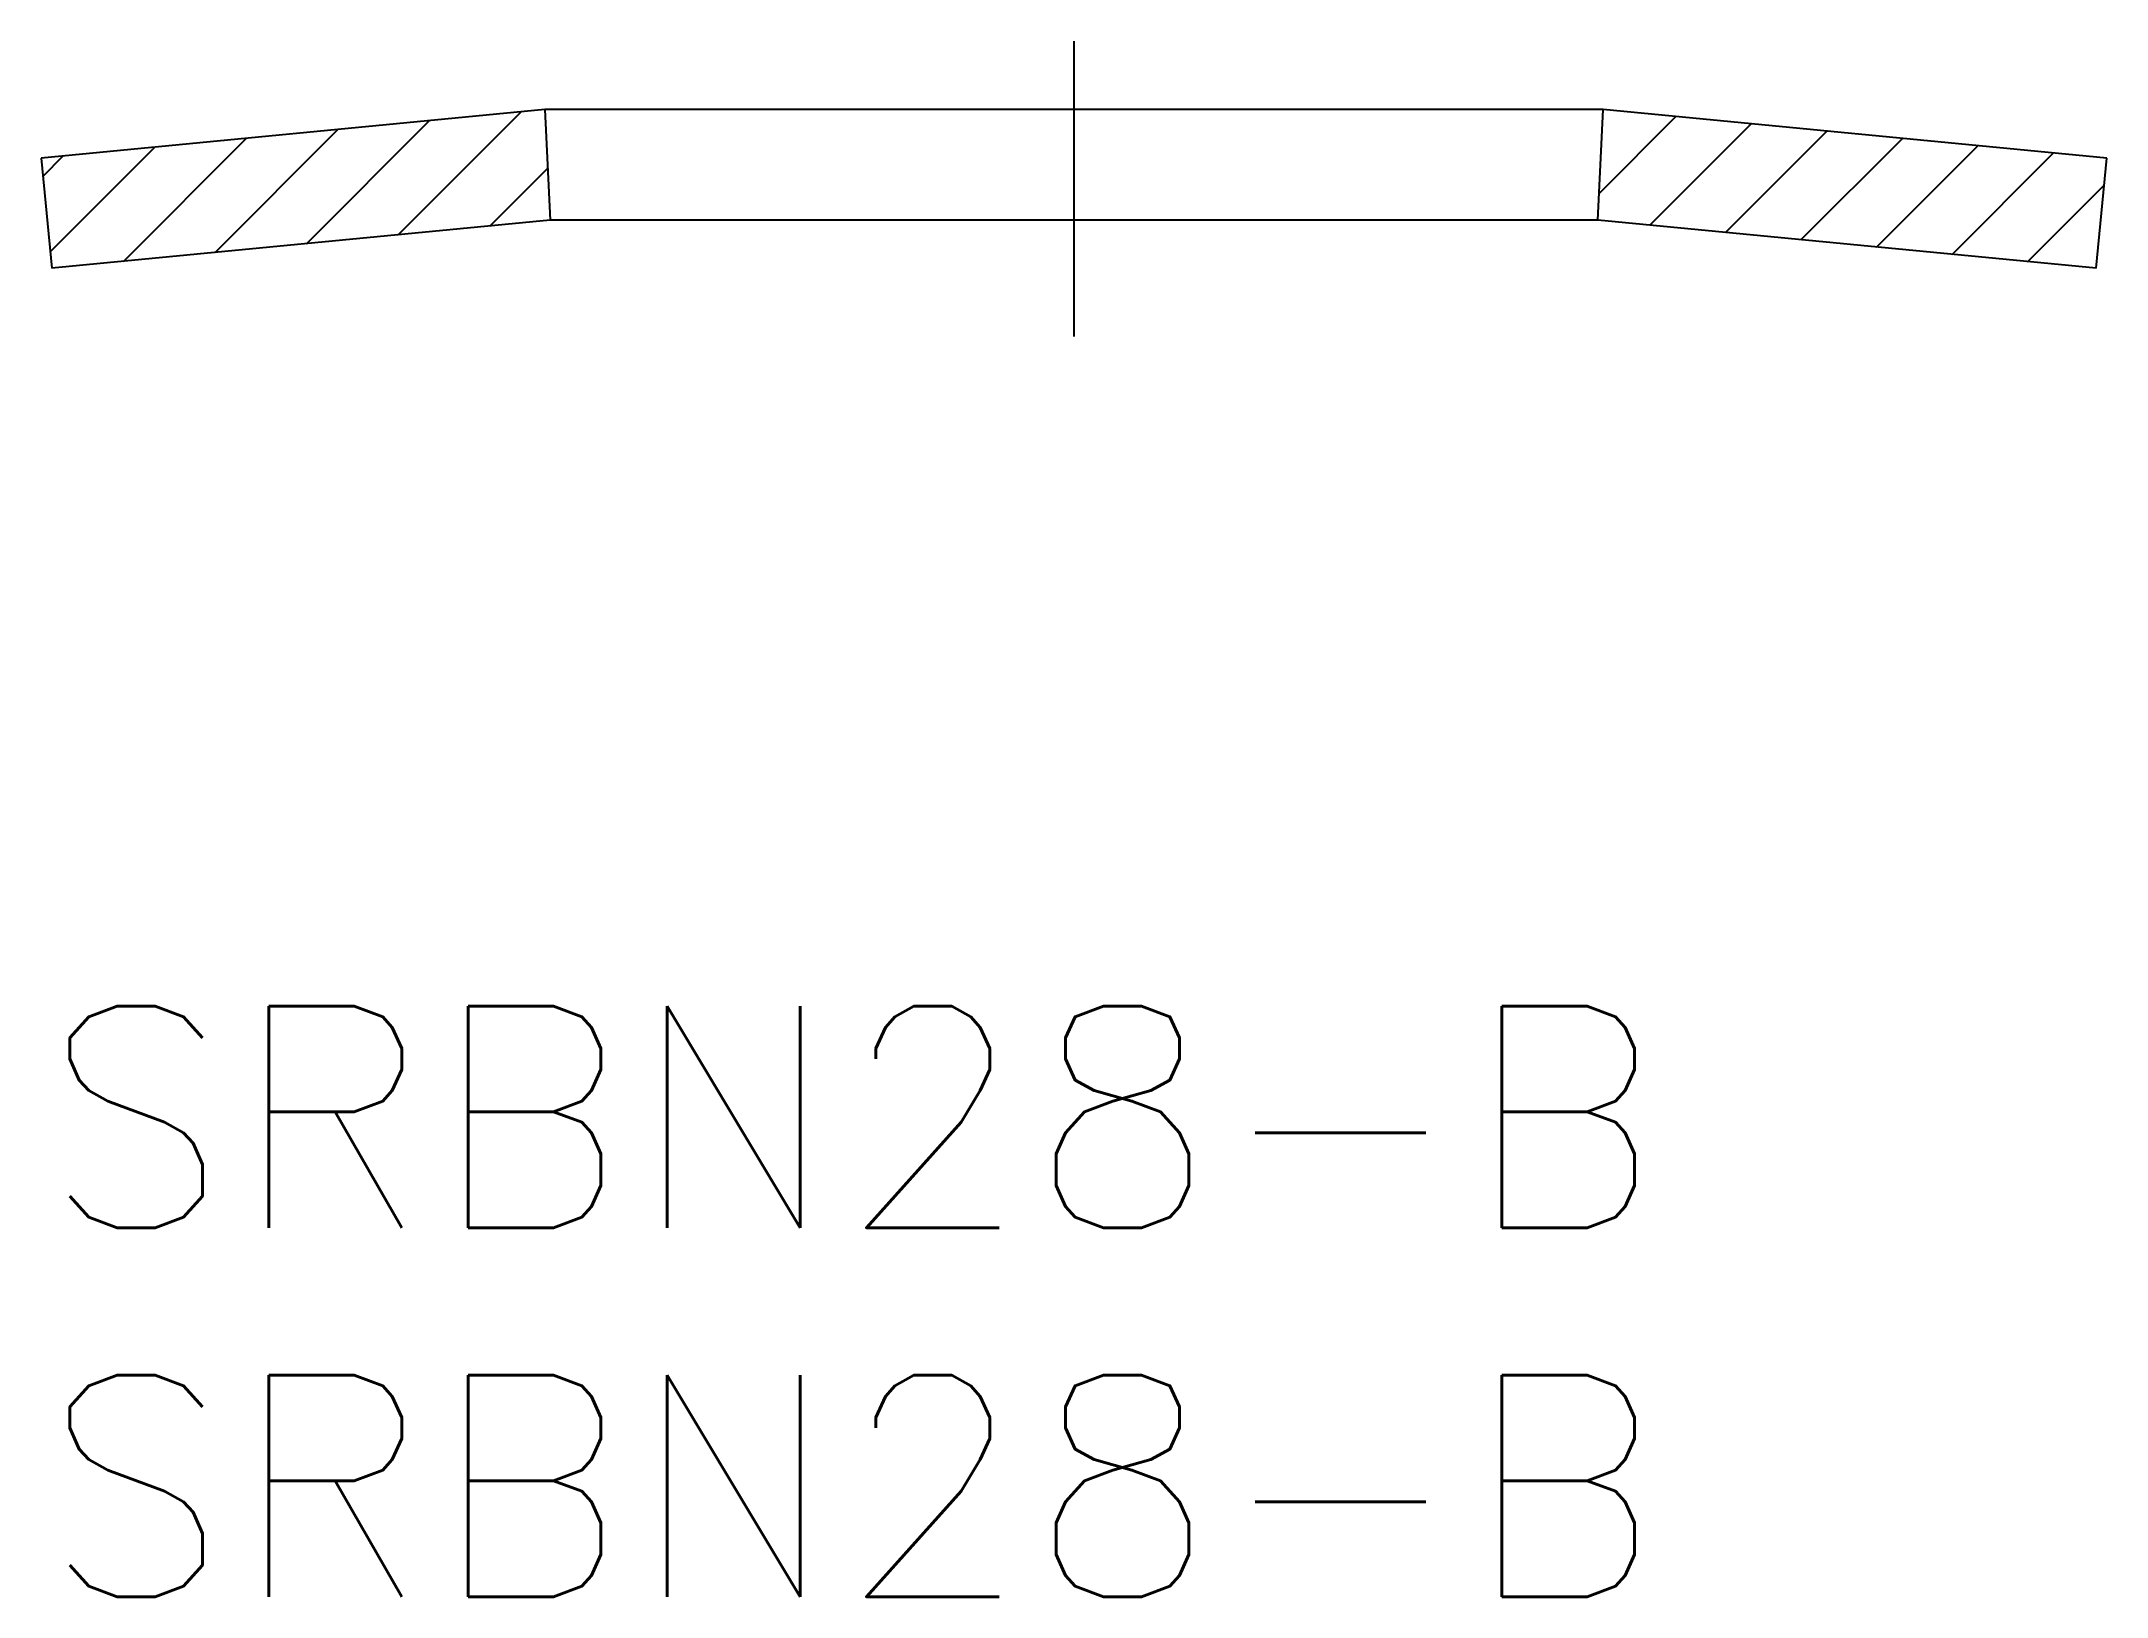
# Model space of a CAD drawing. Extents: x 0 to 28, y -8 to 13.1.
import ezdxf

# ---------------------------------------------------------------- set-up
doc = ezdxf.new("R2010")
doc.units = 0
doc.header["$LTSCALE"] = 0.5
doc.linetypes.add('CENTER', pattern=[50.8, 31.75, -6.35, 6.35, -6.35])
for name, color, linetype in [('MSM_CENTER', 1, 'CENTER'), ('MSM_CONTINUOUS', 7, 'CONTINUOUS'), ('MSM_NARROW', 5, 'CONTINUOUS'), ('MSM_PART_NUMBER', 7, 'CONTINUOUS')]:
    doc.layers.add(name, color=color, linetype=linetype)
doc.styles.get("Standard").update_dxf_attribs({"font": 'txt.shx', "height": 3, "bigfont": 'bigfont.shx'})

# ---------------------------------------------------------------- blocks, each defined once
blk = doc.blocks.new('*X18')
at = {"layer": 'MSM_NARROW', "linetype": 'CONTINUOUS'}
for p, q in [((21.118, 11.015), (22.158, 12.055)), ((21.807, 10.582), (23.182, 11.957)), ((22.831, 10.483), (24.206, 11.858)), ((23.855, 10.385), (25.23, 11.76)), ((24.879, 10.286), (26.254, 11.661)), ((25.903, 10.188), (27.278, 11.563)), ((26.927, 10.089), (27.965, 11.127))]:
    blk.add_line(p, q, dxfattribs=at)
blk = doc.blocks.new('*X19')
at = {"layer": 'MSM_NARROW', "linetype": 'CONTINUOUS'}
for p, q in [((4.839, 10.452), (6.506, 12.119)), ((1.113, 10.093), (2.78, 11.761)), ((2.355, 10.213), (4.022, 11.88)), ((3.597, 10.332), (5.264, 12)), ((0.023, 11.249), (0.296, 11.522)), ((0.121, 10.224), (1.538, 11.641)), ((6.081, 10.571), (6.866, 11.356))]:
    blk.add_line(p, q, dxfattribs=at)

msp = doc.modelspace()

# ---------------------------------------------------------------- linework, layer by layer
at = {"layer": 'MSM_CENTER'}
msp.add_line((14, 13.075), (14, 9.075), dxfattribs=at)
at = {"layer": 'MSM_CONTINUOUS'}
for p, q in [((6.828, 12.15), (0, 11.493)), ((6.828, 12.15), (6.9, 10.65)), ((21.172, 12.15), (6.828, 12.15)), ((21.1, 10.65), (21.172, 12.15)), ((28, 11.493), (21.172, 12.15)), ((0, 11.493), (0.143, 10)), ((27.857, 10), (28, 11.493)), ((6.9, 10.65), (0.143, 10)), ((21.1, 10.65), (6.9, 10.65)), ((27.857, 10), (21.1, 10.65))]:
    msp.add_line(p, q, dxfattribs=at)

# ---------------------------------------------------------------- block references
at = {"layer": 'MSM_NARROW'}
for name in ['*X19', '*X18']:
    msp.add_blockref(name, (0, 0), dxfattribs=at)

# ---------------------------------------------------------------- texts
at = {"layer": 'MSM_PART_NUMBER'}
for p in [(0, -3), (0, -8)]:
    msp.add_text('SRBN28-B', height=3, dxfattribs=at).set_placement(p)

doc.saveas('drawing.dxf')
